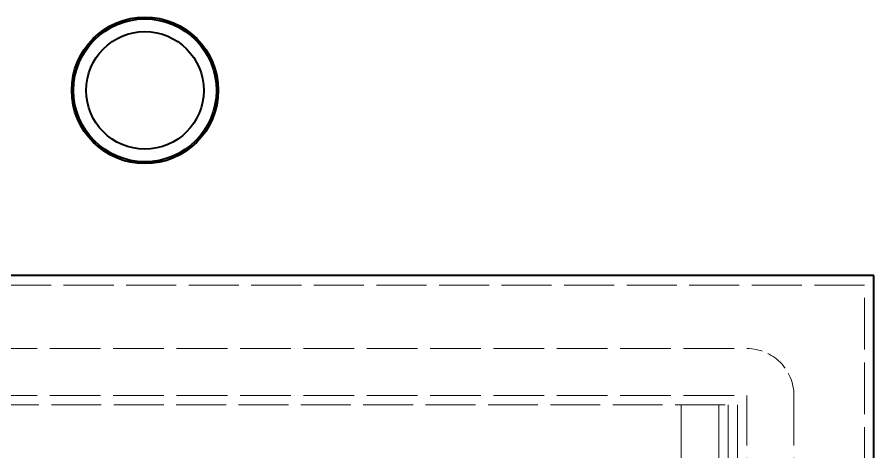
# Model space of a CAD drawing. Header units: millimetres. Extents: x 0 to 5945, y 0 to 4205.
# Drawn here: x 4754.7 to 4936.9, y 2156.8 to 2249.3 of the extents above; entities that cross this region are included whole.
import ezdxf

# ---------------------------------------------------------------- set-up
doc = ezdxf.new("R2010")
doc.units = ezdxf.units.MM
doc.header["$LTSCALE"] = 5
doc.linetypes.add('DASHED', pattern=[0.2067, 0.1654, -0.0413])
for name, color, linetype, lineweight in [('가려진 것(ISO)', 2, 'DASHED', 18), ('가려진 좁은 것(ISO)', 2, 'DASHED', 18), ('가시적인 것(ISO)', 3, 'Continuous', 40)]:
    doc.layers.add(name, color=color, linetype=linetype, lineweight=lineweight)

msp = doc.modelspace()

# ---------------------------------------------------------------- linework, layer by layer
at = {"layer": '가려진 것(ISO)', "ltscale": 12.873099}
msp.add_line((4934.874, 2192.321), (4628.874, 2192.321), dxfattribs=at)
at = {"layer": '가려진 것(ISO)', "ltscale": 13.288179}
msp.add_line((4934.874, 1986.321), (4934.874, 2192.321), dxfattribs=at)
at = {"layer": '가려진 것(ISO)', "ltscale": 13.036946}
for p, q in [((4653.874, 2178.821), (4909.874, 2178.821)), ((4653.874, 2168.821), (4909.874, 2168.821))]:
    msp.add_line(p, q, dxfattribs=at)
at = {"layer": '가려진 것(ISO)', "ltscale": 12.820513}
for p, q in [((4909.874, 2168.821), (4909.874, 2009.821)), ((4919.874, 2168.821), (4919.874, 2009.821))]:
    msp.add_line(p, q, dxfattribs=at)
at = {"layer": '가려진 것(ISO)', "ltscale": 12.833244}
msp.add_line((4655.874, 2166.821), (4907.874, 2166.821), dxfattribs=at)
at = {"layer": '가려진 것(ISO)', "ltscale": 14.513788}
for p, q in [((4895.874, 2166.821), (4895.874, 2106.821)), ((4905.874, 2166.821), (4905.874, 2106.821))]:
    msp.add_line(p, q, dxfattribs=at)
at = {"layer": '가려진 것(ISO)', "ltscale": 13.634165}
msp.add_line((4907.874, 2166.821), (4907.874, 2011.821), dxfattribs=at)
at = {"layer": '가려진 것(ISO)', "ltscale": 13.461798}
msp.add_circle((4781.874, 2233.721), 15.5, dxfattribs=at)
at = {"layer": '가려진 것(ISO)', "ltscale": 5.983681}
msp.add_arc((4909.874, 2168.821), 10, 0, 90, dxfattribs=at)
at = {"layer": '가려진 좁은 것(ISO)', "ltscale": 14.513788}
msp.add_line((4903.874, 2166.821), (4903.874, 2106.821), dxfattribs=at)
at = {"layer": '가시적인 것(ISO)'}
for p, q in [((4936.874, 2194.321), (4626.874, 2194.321)), ((4936.874, 1984.321), (4936.874, 2194.321))]:
    msp.add_line(p, q, dxfattribs=at)
for radius in [15.58, 15.2, 12.5]:
    msp.add_circle((4781.874, 2233.721), radius, dxfattribs=at)

doc.saveas('drawing.dxf')
